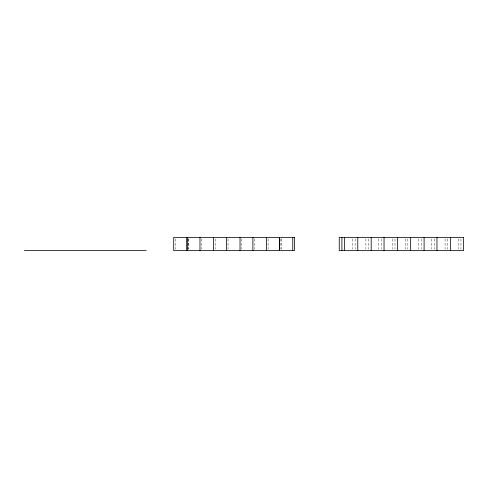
<?xml version="1.0" encoding="UTF-8"?>
<svg xmlns="http://www.w3.org/2000/svg" width="488" height="488" viewBox="0 0 488 488"><rect width="100%" height="100%" fill="white"/><g stroke="black" fill="none" stroke-linecap="round" stroke-linejoin="round"><path stroke-width="0.37" stroke-dasharray="2.44 1.83" d="M460.953 238.858L460.953 249.142M458.311 238.858L458.311 249.142M447.728 238.858L447.728 249.142M445.08 238.858L445.08 249.142M434.314 238.858L434.314 249.142M431.666 238.858L431.666 249.142M421.455 238.858L421.455 249.142M418.808 238.858L418.808 249.142M407.852 238.858L407.852 249.142M405.205 238.858L405.205 249.142M394.993 238.858L394.993 249.142M392.352 238.858L392.352 249.142M381.396 238.858L381.396 249.142M378.749 238.858L378.749 249.142M368.538 238.858L368.538 249.142M365.89 238.858L365.89 249.142M355.124 238.858L355.124 249.142M352.476 238.858L352.476 249.142M281.131 238.858L281.131 249.142M280.948 238.858L280.948 249.142M268.089 238.858L268.089 249.142M254.492 238.858L254.492 249.142M241.633 238.858L241.633 249.142M228.03 238.858L228.03 249.142M215.171 238.858L215.171 249.142M201.575 238.858L201.575 249.142M188.716 238.858L188.716 249.142M188.533 238.858L188.533 249.142M175.302 238.858L175.302 249.142"/><path stroke-width="0.73" d="M24.4 250.612L146.199 250.612M450.369 237.388L450.369 250.612M436.955 237.388L436.955 250.612M424.096 237.388L424.096 250.612M410.5 237.388L410.5 250.612M397.641 237.388L397.641 250.612M384.044 237.388L384.044 250.612M371.185 237.388L371.185 250.612M357.771 237.388L357.771 250.612M344.54 237.388L344.54 250.612M341.893 237.388L341.893 250.612M292.763 237.388L292.763 250.612M279.532 237.388L279.532 250.612M279.349 237.388L279.349 250.612M266.491 237.388L266.491 250.612M252.888 237.388L252.888 250.612M240.029 237.388L240.029 250.612M226.432 237.388L226.432 250.612M213.573 237.388L213.573 250.612M199.976 237.388L199.976 250.612M187.118 237.388L187.118 250.612M186.928 237.388L186.928 250.612M294.362 237.388L173.704 237.388L173.704 250.612L294.362 250.612L294.362 237.388M463.6 237.388L339.245 237.388L339.245 250.612L463.6 250.612L463.6 237.388"/></g></svg>
